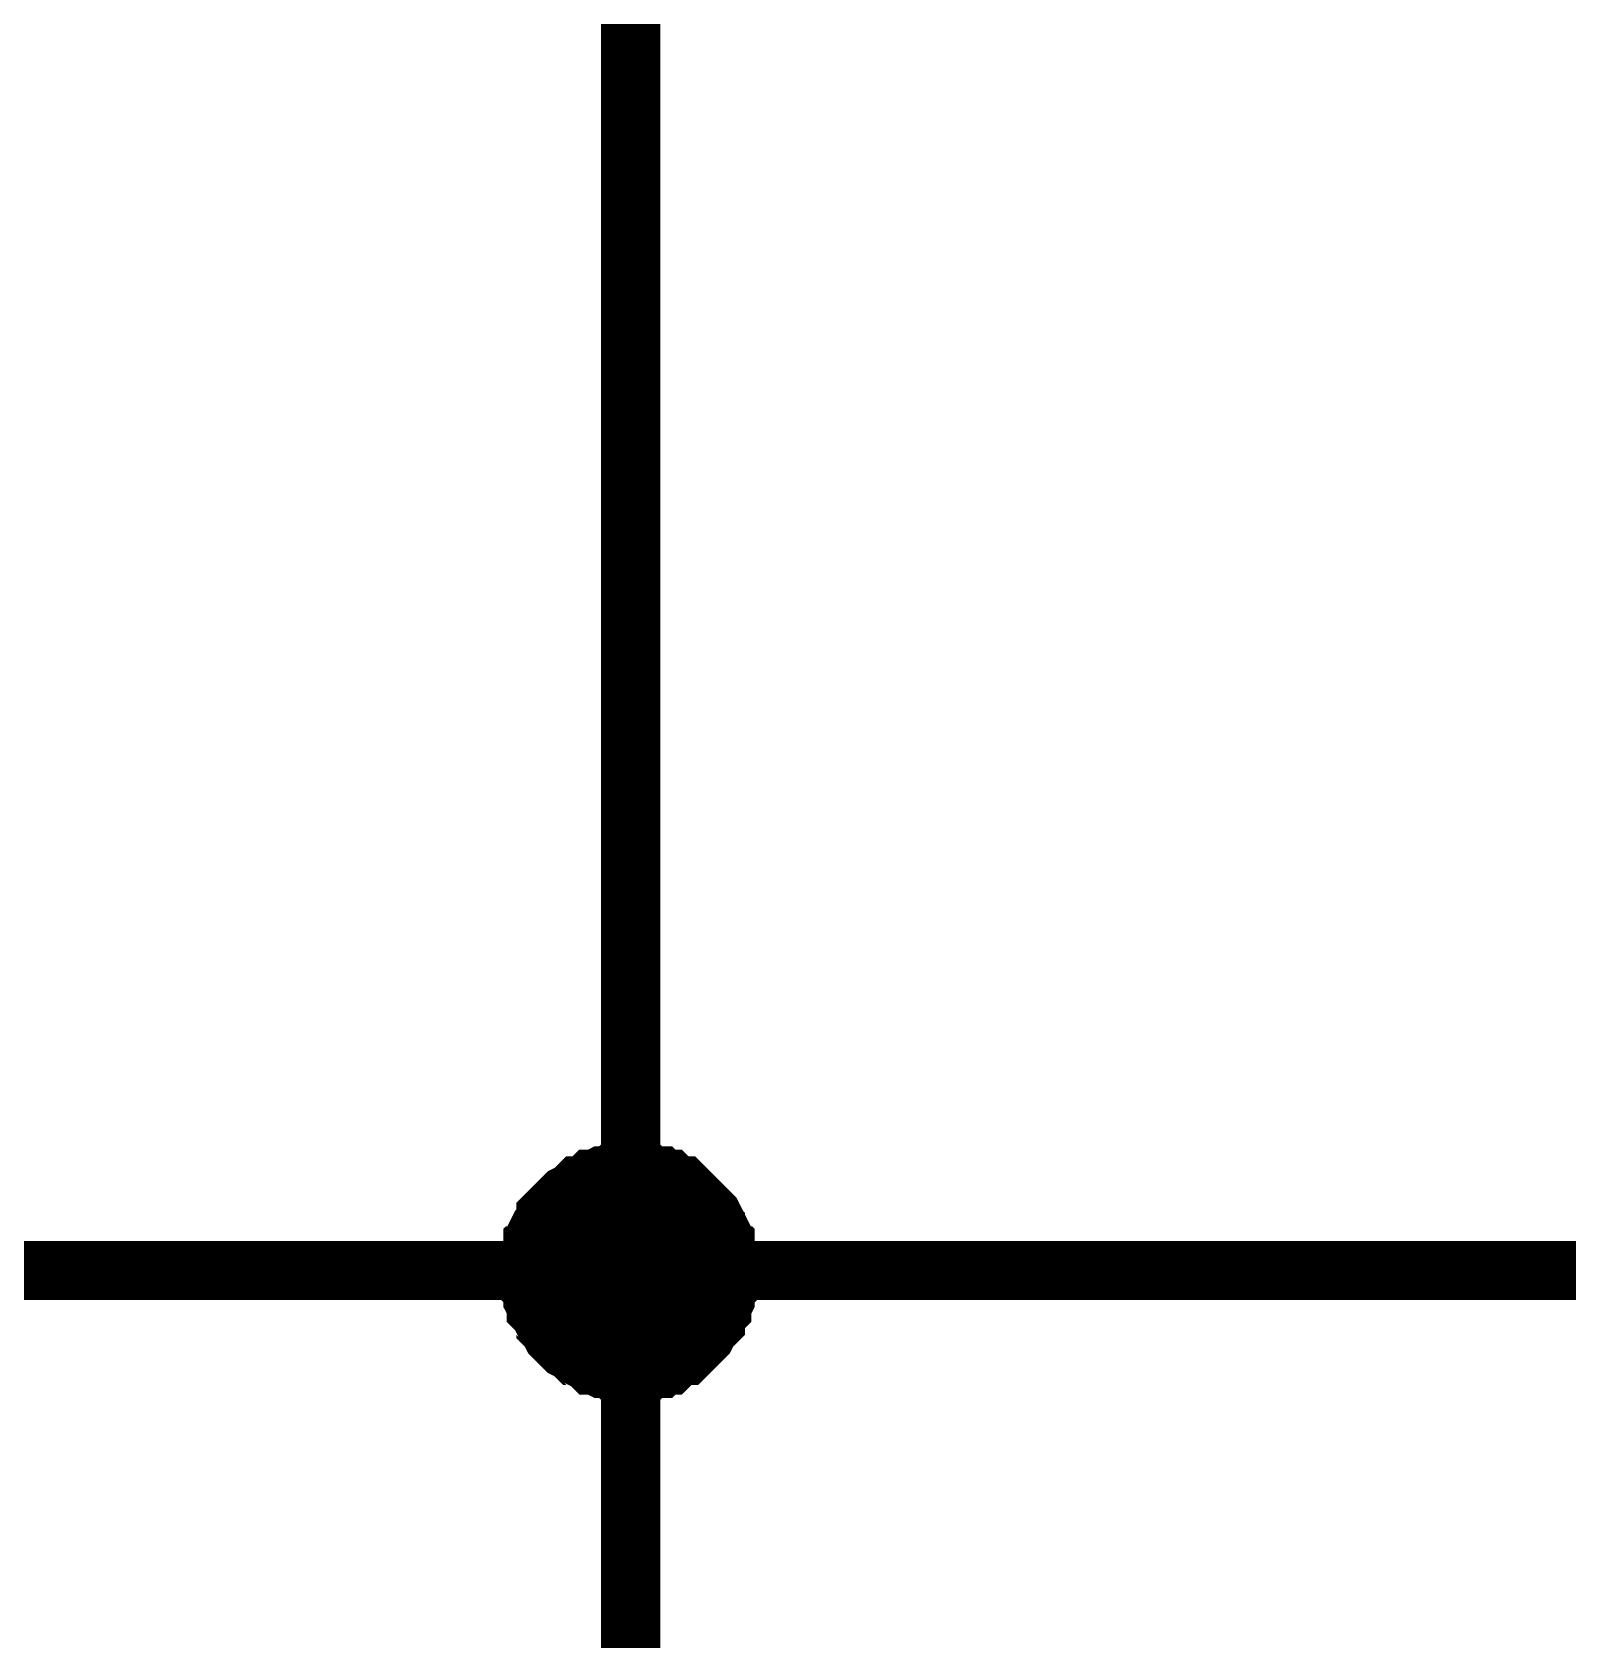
# Model space of a CAD drawing. Header units: millimetres. Extents: x -2024 to 917, y -725 to 13.
# Drawn here: x 506.53 to 514.32, y -158.16 to -149.99 of the extents above; entities that cross this region are included whole.
import ezdxf

# ---------------------------------------------------------------- set-up
doc = ezdxf.new("R2010")
doc.units = ezdxf.units.MM
doc.layers.add('Sheet', color=255, linetype='Continuous')

msp = doc.modelspace()

# ---------------------------------------------------------------- linework, layer by layer
at = {"layer": 'Sheet'}
for points, const_width in [([(512.0643, -138.795), (509.5651, -138.795), (509.5651, -156.2811)], 0.2997), ([(509.052, -156.2811), (509.052, -156.2646), (509.052, -156.2314), (509.052, -156.2149), (509.0685, -156.1818), (509.0685, -156.1652), (509.0685, -156.1321), (509.0851, -156.1155), (509.0851, -156.099), (509.1016, -156.0659), (509.1182, -156.0493), (509.1347, -156.0327), (509.1347, -155.9996), (509.1513, -155.9831), (509.1678, -155.9665), (509.1844, -155.9499), (509.2009, -155.9334), (509.2175, -155.9168), (509.234, -155.9003), (509.2671, -155.8837), (509.2837, -155.8672), (509.3002, -155.8506), (509.3168, -155.8506), (509.3499, -155.834), (509.3664, -155.8175), (509.383, -155.8175), (509.4161, -155.8009), (509.4326, -155.8009), (509.4657, -155.8009), (509.4823, -155.7844), (509.5154, -155.7844), (509.532, -155.7844), (509.5651, -155.7844)], 0.2997), ([(509.052, -156.2811), (509.052, -156.2646), (509.052, -156.2314), (509.052, -156.2149), (509.0685, -156.1818), (509.0685, -156.1652), (509.0685, -156.1321), (509.0851, -156.1155), (509.0851, -156.099), (509.1016, -156.0659), (509.1182, -156.0493), (509.1347, -156.0327), (509.1347, -155.9996), (509.1513, -155.9831), (509.1678, -155.9665), (509.1844, -155.9499), (509.2009, -155.9334), (509.2175, -155.9168), (509.234, -155.9003), (509.2671, -155.8837), (509.2837, -155.8672), (509.3002, -155.8506), (509.3168, -155.8506), (509.3499, -155.834), (509.3664, -155.8175), (509.383, -155.8175), (509.4161, -155.8009), (509.4326, -155.8009), (509.4657, -155.8009), (509.4823, -155.7844), (509.5154, -155.7844), (509.532, -155.7844), (509.5651, -155.7844)], 0.2997), ([(509.052, -156.2811), (509.052, -156.2646), (509.052, -156.2314), (509.052, -156.2149), (509.0685, -156.1818), (509.0685, -156.1652), (509.0685, -156.1321), (509.0851, -156.1155), (509.0851, -156.099), (509.1016, -156.0659), (509.1182, -156.0493), (509.1347, -156.0327), (509.1347, -155.9996), (509.1513, -155.9831), (509.1678, -155.9665), (509.1844, -155.9499), (509.2009, -155.9334), (509.2175, -155.9168), (509.234, -155.9003), (509.2671, -155.8837), (509.2837, -155.8672), (509.3002, -155.8506), (509.3168, -155.8506), (509.3499, -155.834), (509.3664, -155.8175), (509.383, -155.8175), (509.4161, -155.8009), (509.4326, -155.8009), (509.4657, -155.8009), (509.4823, -155.7844), (509.5154, -155.7844), (509.532, -155.7844), (509.5651, -155.7844)], 0.2997), ([(509.052, -156.2811), (509.052, -156.2646), (509.052, -156.2314), (509.052, -156.2149), (509.0685, -156.1818), (509.0685, -156.1652), (509.0685, -156.1321), (509.0851, -156.1155), (509.0851, -156.099), (509.1016, -156.0659), (509.1182, -156.0493), (509.1347, -156.0327), (509.1347, -155.9996), (509.1513, -155.9831), (509.1678, -155.9665), (509.1844, -155.9499), (509.2009, -155.9334), (509.2175, -155.9168), (509.234, -155.9003), (509.2671, -155.8837), (509.2837, -155.8672), (509.3002, -155.8506), (509.3168, -155.8506), (509.3499, -155.834), (509.3664, -155.8175), (509.383, -155.8175), (509.4161, -155.8009), (509.4326, -155.8009), (509.4657, -155.8009), (509.4823, -155.7844), (509.5154, -155.7844), (509.532, -155.7844), (509.5651, -155.7844)], 0.2997), ([(509.052, -156.2811), (509.052, -156.2646), (509.052, -156.2314), (509.052, -156.2149), (509.0685, -156.1818), (509.0685, -156.1652), (509.0685, -156.1321), (509.0851, -156.1155), (509.0851, -156.099), (509.1016, -156.0659), (509.1182, -156.0493), (509.1347, -156.0327), (509.1347, -155.9996), (509.1513, -155.9831), (509.1678, -155.9665), (509.1844, -155.9499), (509.2009, -155.9334), (509.2175, -155.9168), (509.234, -155.9003), (509.2671, -155.8837), (509.2837, -155.8672), (509.3002, -155.8506), (509.3168, -155.8506), (509.3499, -155.834), (509.3664, -155.8175), (509.383, -155.8175), (509.4161, -155.8009), (509.4326, -155.8009), (509.4657, -155.8009), (509.4823, -155.7844), (509.5154, -155.7844), (509.532, -155.7844), (509.5651, -155.7844)], 0.2997), ([(509.052, -156.2811), (509.052, -156.2646), (509.052, -156.2314), (509.052, -156.2149), (509.0685, -156.1818), (509.0685, -156.1652), (509.0685, -156.1321), (509.0851, -156.1155), (509.0851, -156.099), (509.1016, -156.0659), (509.1182, -156.0493), (509.1347, -156.0327), (509.1347, -155.9996), (509.1513, -155.9831), (509.1678, -155.9665), (509.1844, -155.9499), (509.2009, -155.9334), (509.2175, -155.9168), (509.234, -155.9003), (509.2671, -155.8837), (509.2837, -155.8672), (509.3002, -155.8506), (509.3168, -155.8506), (509.3499, -155.834), (509.3664, -155.8175), (509.383, -155.8175), (509.4161, -155.8009), (509.4326, -155.8009), (509.4657, -155.8009), (509.4823, -155.7844), (509.5154, -155.7844), (509.532, -155.7844), (509.5651, -155.7844)], 0.2997), ([(509.5651, -155.7844), (509.5651, -155.7844)], 0.2997), ([(509.5651, -155.7844), (509.5982, -155.7844), (509.6147, -155.7844), (509.6478, -155.7844), (509.6644, -155.8009), (509.6975, -155.8009), (509.714, -155.8009), (509.7306, -155.8175), (509.7637, -155.8175), (509.7802, -155.834), (509.7968, -155.8506), (509.8299, -155.8506), (509.8464, -155.8672), (509.863, -155.8837), (509.8795, -155.9003), (509.8961, -155.9168), (509.9126, -155.9334), (509.9292, -155.9499), (509.9457, -155.9665), (509.9623, -155.9831), (509.9788, -155.9996), (509.9954, -156.0327), (509.9954, -156.0493), (510.0119, -156.0659), (510.0285, -156.099), (510.0285, -156.1155), (510.045, -156.1321), (510.045, -156.1652), (510.045, -156.1818), (510.0616, -156.2149), (510.0616, -156.2314), (510.0616, -156.2646), (510.0616, -156.2811)], 0.2997), ([(509.5651, -155.7844), (509.5651, -155.7844)], 0.2997), ([(509.5651, -155.7844), (509.5982, -155.7844), (509.6147, -155.7844), (509.6478, -155.7844), (509.6644, -155.8009), (509.6975, -155.8009), (509.714, -155.8009), (509.7306, -155.8175), (509.7637, -155.8175), (509.7802, -155.834), (509.7968, -155.8506), (509.8299, -155.8506), (509.8464, -155.8672), (509.863, -155.8837), (509.8795, -155.9003), (509.8961, -155.9168), (509.9126, -155.9334), (509.9292, -155.9499), (509.9457, -155.9665), (509.9623, -155.9831), (509.9788, -155.9996), (509.9954, -156.0327), (509.9954, -156.0493), (510.0119, -156.0659), (510.0285, -156.099), (510.0285, -156.1155), (510.045, -156.1321), (510.045, -156.1652), (510.045, -156.1818), (510.0616, -156.2149), (510.0616, -156.2314), (510.0616, -156.2646), (510.0616, -156.2811)], 0.2997), ([(509.5651, -155.7844), (509.5651, -155.7844)], 0.2997), ([(509.5651, -155.7844), (509.5982, -155.7844), (509.6147, -155.7844), (509.6478, -155.7844), (509.6644, -155.8009), (509.6975, -155.8009), (509.714, -155.8009), (509.7306, -155.8175), (509.7637, -155.8175), (509.7802, -155.834), (509.7968, -155.8506), (509.8299, -155.8506), (509.8464, -155.8672), (509.863, -155.8837), (509.8795, -155.9003), (509.8961, -155.9168), (509.9126, -155.9334), (509.9292, -155.9499), (509.9457, -155.9665), (509.9623, -155.9831), (509.9788, -155.9996), (509.9954, -156.0327), (509.9954, -156.0493), (510.0119, -156.0659), (510.0285, -156.099), (510.0285, -156.1155), (510.045, -156.1321), (510.045, -156.1652), (510.045, -156.1818), (510.0616, -156.2149), (510.0616, -156.2314), (510.0616, -156.2646), (510.0616, -156.2811)], 0.2997), ([(509.5651, -155.7844), (509.5651, -155.7844)], 0.2997), ([(509.5651, -155.7844), (509.5982, -155.7844), (509.6147, -155.7844), (509.6478, -155.7844), (509.6644, -155.8009), (509.6975, -155.8009), (509.714, -155.8009), (509.7306, -155.8175), (509.7637, -155.8175), (509.7802, -155.834), (509.7968, -155.8506), (509.8299, -155.8506), (509.8464, -155.8672), (509.863, -155.8837), (509.8795, -155.9003), (509.8961, -155.9168), (509.9126, -155.9334), (509.9292, -155.9499), (509.9457, -155.9665), (509.9623, -155.9831), (509.9788, -155.9996), (509.9954, -156.0327), (509.9954, -156.0493), (510.0119, -156.0659), (510.0285, -156.099), (510.0285, -156.1155), (510.045, -156.1321), (510.045, -156.1652), (510.045, -156.1818), (510.0616, -156.2149), (510.0616, -156.2314), (510.0616, -156.2646), (510.0616, -156.2811)], 0.2997), ([(509.5651, -155.7844), (509.5651, -155.7844)], 0.2997), ([(509.5651, -155.7844), (509.5982, -155.7844), (509.6147, -155.7844), (509.6478, -155.7844), (509.6644, -155.8009), (509.6975, -155.8009), (509.714, -155.8009), (509.7306, -155.8175), (509.7637, -155.8175), (509.7802, -155.834), (509.7968, -155.8506), (509.8299, -155.8506), (509.8464, -155.8672), (509.863, -155.8837), (509.8795, -155.9003), (509.8961, -155.9168), (509.9126, -155.9334), (509.9292, -155.9499), (509.9457, -155.9665), (509.9623, -155.9831), (509.9788, -155.9996), (509.9954, -156.0327), (509.9954, -156.0493), (510.0119, -156.0659), (510.0285, -156.099), (510.0285, -156.1155), (510.045, -156.1321), (510.045, -156.1652), (510.045, -156.1818), (510.0616, -156.2149), (510.0616, -156.2314), (510.0616, -156.2646), (510.0616, -156.2811)], 0.2997), ([(509.5651, -155.7844), (509.5651, -155.7844)], 0.2997), ([(509.5651, -155.7844), (509.5982, -155.7844), (509.6147, -155.7844), (509.6478, -155.7844), (509.6644, -155.8009), (509.6975, -155.8009), (509.714, -155.8009), (509.7306, -155.8175), (509.7637, -155.8175), (509.7802, -155.834), (509.7968, -155.8506), (509.8299, -155.8506), (509.8464, -155.8672), (509.863, -155.8837), (509.8795, -155.9003), (509.8961, -155.9168), (509.9126, -155.9334), (509.9292, -155.9499), (509.9457, -155.9665), (509.9623, -155.9831), (509.9788, -155.9996), (509.9954, -156.0327), (509.9954, -156.0493), (510.0119, -156.0659), (510.0285, -156.099), (510.0285, -156.1155), (510.045, -156.1321), (510.045, -156.1652), (510.045, -156.1818), (510.0616, -156.2149), (510.0616, -156.2314), (510.0616, -156.2646), (510.0616, -156.2811)], 0.2997), ([(509.052, -156.2811), (509.052, -156.2646), (509.052, -156.2314), (509.052, -156.2149), (509.0685, -156.1818), (509.0685, -156.1652), (509.0685, -156.1321), (509.0851, -156.1155), (509.0851, -156.099), (509.1016, -156.0659), (509.1182, -156.0493), (509.1347, -156.0327), (509.1347, -155.9996), (509.1513, -155.9831), (509.1678, -155.9665), (509.1844, -155.9499), (509.2009, -155.9334), (509.2175, -155.9168), (509.234, -155.9003), (509.2671, -155.8837), (509.2837, -155.8672), (509.3002, -155.8506), (509.3168, -155.8506), (509.3499, -155.834), (509.3664, -155.8175), (509.383, -155.8175), (509.4161, -155.8009), (509.4326, -155.8009), (509.4657, -155.8009), (509.4823, -155.7844), (509.5154, -155.7844), (509.532, -155.7844), (509.5651, -155.7844)], 0.0991), ([(509.052, -156.2811), (509.052, -156.2646), (509.052, -156.2314), (509.052, -156.2149), (509.0685, -156.1818), (509.0685, -156.1652), (509.0685, -156.1321), (509.0851, -156.1155), (509.0851, -156.099), (509.1016, -156.0659), (509.1182, -156.0493), (509.1347, -156.0327), (509.1347, -155.9996), (509.1513, -155.9831), (509.1678, -155.9665), (509.1844, -155.9499), (509.2009, -155.9334), (509.2175, -155.9168), (509.234, -155.9003), (509.2671, -155.8837), (509.2837, -155.8672), (509.3002, -155.8506), (509.3168, -155.8506), (509.3499, -155.834), (509.3664, -155.8175), (509.383, -155.8175), (509.4161, -155.8009), (509.4326, -155.8009), (509.4657, -155.8009), (509.4823, -155.7844), (509.5154, -155.7844), (509.532, -155.7844), (509.5651, -155.7844)], 0.0991), ([(509.052, -156.2811), (509.052, -156.2646), (509.052, -156.2314), (509.052, -156.2149), (509.0685, -156.1818), (509.0685, -156.1652), (509.0685, -156.1321), (509.0851, -156.1155), (509.0851, -156.099), (509.1016, -156.0659), (509.1182, -156.0493), (509.1347, -156.0327), (509.1347, -155.9996), (509.1513, -155.9831), (509.1678, -155.9665), (509.1844, -155.9499), (509.2009, -155.9334), (509.2175, -155.9168), (509.234, -155.9003), (509.2671, -155.8837), (509.2837, -155.8672), (509.3002, -155.8506), (509.3168, -155.8506), (509.3499, -155.834), (509.3664, -155.8175), (509.383, -155.8175), (509.4161, -155.8009), (509.4326, -155.8009), (509.4657, -155.8009), (509.4823, -155.7844), (509.5154, -155.7844), (509.532, -155.7844), (509.5651, -155.7844)], 0.0991), ([(509.052, -156.2811), (509.052, -156.2646), (509.052, -156.2314), (509.052, -156.2149), (509.0685, -156.1818), (509.0685, -156.1652), (509.0685, -156.1321), (509.0851, -156.1155), (509.0851, -156.099), (509.1016, -156.0659), (509.1182, -156.0493), (509.1347, -156.0327), (509.1347, -155.9996), (509.1513, -155.9831), (509.1678, -155.9665), (509.1844, -155.9499), (509.2009, -155.9334), (509.2175, -155.9168), (509.234, -155.9003), (509.2671, -155.8837), (509.2837, -155.8672), (509.3002, -155.8506), (509.3168, -155.8506), (509.3499, -155.834), (509.3664, -155.8175), (509.383, -155.8175), (509.4161, -155.8009), (509.4326, -155.8009), (509.4657, -155.8009), (509.4823, -155.7844), (509.5154, -155.7844), (509.532, -155.7844), (509.5651, -155.7844)], 0.0991), ([(509.052, -156.2811), (509.052, -156.2646), (509.052, -156.2314), (509.052, -156.2149), (509.0685, -156.1818), (509.0685, -156.1652), (509.0685, -156.1321), (509.0851, -156.1155), (509.0851, -156.099), (509.1016, -156.0659), (509.1182, -156.0493), (509.1347, -156.0327), (509.1347, -155.9996), (509.1513, -155.9831), (509.1678, -155.9665), (509.1844, -155.9499), (509.2009, -155.9334), (509.2175, -155.9168), (509.234, -155.9003), (509.2671, -155.8837), (509.2837, -155.8672), (509.3002, -155.8506), (509.3168, -155.8506), (509.3499, -155.834), (509.3664, -155.8175), (509.383, -155.8175), (509.4161, -155.8009), (509.4326, -155.8009), (509.4657, -155.8009), (509.4823, -155.7844), (509.5154, -155.7844), (509.532, -155.7844), (509.5651, -155.7844)], 0.0991), ([(509.052, -156.2811), (509.052, -156.2646), (509.052, -156.2314), (509.052, -156.2149), (509.0685, -156.1818), (509.0685, -156.1652), (509.0685, -156.1321), (509.0851, -156.1155), (509.0851, -156.099), (509.1016, -156.0659), (509.1182, -156.0493), (509.1347, -156.0327), (509.1347, -155.9996), (509.1513, -155.9831), (509.1678, -155.9665), (509.1844, -155.9499), (509.2009, -155.9334), (509.2175, -155.9168), (509.234, -155.9003), (509.2671, -155.8837), (509.2837, -155.8672), (509.3002, -155.8506), (509.3168, -155.8506), (509.3499, -155.834), (509.3664, -155.8175), (509.383, -155.8175), (509.4161, -155.8009), (509.4326, -155.8009), (509.4657, -155.8009), (509.4823, -155.7844), (509.5154, -155.7844), (509.532, -155.7844), (509.5651, -155.7844)], 0.0991), ([(509.5651, -155.7844), (509.5651, -155.7844)], 0.0991), ([(509.5651, -155.7844), (509.5982, -155.7844), (509.6147, -155.7844), (509.6478, -155.7844), (509.6644, -155.8009), (509.6975, -155.8009), (509.714, -155.8009), (509.7306, -155.8175), (509.7637, -155.8175), (509.7802, -155.834), (509.7968, -155.8506), (509.8299, -155.8506), (509.8464, -155.8672), (509.863, -155.8837), (509.8795, -155.9003), (509.8961, -155.9168), (509.9126, -155.9334), (509.9292, -155.9499), (509.9457, -155.9665), (509.9623, -155.9831), (509.9788, -155.9996), (509.9954, -156.0327), (509.9954, -156.0493), (510.0119, -156.0659), (510.0285, -156.099), (510.0285, -156.1155), (510.045, -156.1321), (510.045, -156.1652), (510.045, -156.1818), (510.0616, -156.2149), (510.0616, -156.2314), (510.0616, -156.2646), (510.0616, -156.2811)], 0.0991), ([(509.5651, -155.7844), (509.5651, -155.7844)], 0.0991), ([(509.5651, -155.7844), (509.5982, -155.7844), (509.6147, -155.7844), (509.6478, -155.7844), (509.6644, -155.8009), (509.6975, -155.8009), (509.714, -155.8009), (509.7306, -155.8175), (509.7637, -155.8175), (509.7802, -155.834), (509.7968, -155.8506), (509.8299, -155.8506), (509.8464, -155.8672), (509.863, -155.8837), (509.8795, -155.9003), (509.8961, -155.9168), (509.9126, -155.9334), (509.9292, -155.9499), (509.9457, -155.9665), (509.9623, -155.9831), (509.9788, -155.9996), (509.9954, -156.0327), (509.9954, -156.0493), (510.0119, -156.0659), (510.0285, -156.099), (510.0285, -156.1155), (510.045, -156.1321), (510.045, -156.1652), (510.045, -156.1818), (510.0616, -156.2149), (510.0616, -156.2314), (510.0616, -156.2646), (510.0616, -156.2811)], 0.0991), ([(509.5651, -155.7844), (509.5651, -155.7844)], 0.0991), ([(509.5651, -155.7844), (509.5982, -155.7844), (509.6147, -155.7844), (509.6478, -155.7844), (509.6644, -155.8009), (509.6975, -155.8009), (509.714, -155.8009), (509.7306, -155.8175), (509.7637, -155.8175), (509.7802, -155.834), (509.7968, -155.8506), (509.8299, -155.8506), (509.8464, -155.8672), (509.863, -155.8837), (509.8795, -155.9003), (509.8961, -155.9168), (509.9126, -155.9334), (509.9292, -155.9499), (509.9457, -155.9665), (509.9623, -155.9831), (509.9788, -155.9996), (509.9954, -156.0327), (509.9954, -156.0493), (510.0119, -156.0659), (510.0285, -156.099), (510.0285, -156.1155), (510.045, -156.1321), (510.045, -156.1652), (510.045, -156.1818), (510.0616, -156.2149), (510.0616, -156.2314), (510.0616, -156.2646), (510.0616, -156.2811)], 0.0991), ([(509.5651, -155.7844), (509.5651, -155.7844)], 0.0991), ([(509.5651, -155.7844), (509.5982, -155.7844), (509.6147, -155.7844), (509.6478, -155.7844), (509.6644, -155.8009), (509.6975, -155.8009), (509.714, -155.8009), (509.7306, -155.8175), (509.7637, -155.8175), (509.7802, -155.834), (509.7968, -155.8506), (509.8299, -155.8506), (509.8464, -155.8672), (509.863, -155.8837), (509.8795, -155.9003), (509.8961, -155.9168), (509.9126, -155.9334), (509.9292, -155.9499), (509.9457, -155.9665), (509.9623, -155.9831), (509.9788, -155.9996), (509.9954, -156.0327), (509.9954, -156.0493), (510.0119, -156.0659), (510.0285, -156.099), (510.0285, -156.1155), (510.045, -156.1321), (510.045, -156.1652), (510.045, -156.1818), (510.0616, -156.2149), (510.0616, -156.2314), (510.0616, -156.2646), (510.0616, -156.2811)], 0.0991), ([(509.5651, -155.7844), (509.5651, -155.7844)], 0.0991), ([(509.5651, -155.7844), (509.5982, -155.7844), (509.6147, -155.7844), (509.6478, -155.7844), (509.6644, -155.8009), (509.6975, -155.8009), (509.714, -155.8009), (509.7306, -155.8175), (509.7637, -155.8175), (509.7802, -155.834), (509.7968, -155.8506), (509.8299, -155.8506), (509.8464, -155.8672), (509.863, -155.8837), (509.8795, -155.9003), (509.8961, -155.9168), (509.9126, -155.9334), (509.9292, -155.9499), (509.9457, -155.9665), (509.9623, -155.9831), (509.9788, -155.9996), (509.9954, -156.0327), (509.9954, -156.0493), (510.0119, -156.0659), (510.0285, -156.099), (510.0285, -156.1155), (510.045, -156.1321), (510.045, -156.1652), (510.045, -156.1818), (510.0616, -156.2149), (510.0616, -156.2314), (510.0616, -156.2646), (510.0616, -156.2811)], 0.0991), ([(509.5651, -155.7844), (509.5651, -155.7844)], 0.0991), ([(509.5651, -155.7844), (509.5982, -155.7844), (509.6147, -155.7844), (509.6478, -155.7844), (509.6644, -155.8009), (509.6975, -155.8009), (509.714, -155.8009), (509.7306, -155.8175), (509.7637, -155.8175), (509.7802, -155.834), (509.7968, -155.8506), (509.8299, -155.8506), (509.8464, -155.8672), (509.863, -155.8837), (509.8795, -155.9003), (509.8961, -155.9168), (509.9126, -155.9334), (509.9292, -155.9499), (509.9457, -155.9665), (509.9623, -155.9831), (509.9788, -155.9996), (509.9954, -156.0327), (509.9954, -156.0493), (510.0119, -156.0659), (510.0285, -156.099), (510.0285, -156.1155), (510.045, -156.1321), (510.045, -156.1652), (510.045, -156.1818), (510.0616, -156.2149), (510.0616, -156.2314), (510.0616, -156.2646), (510.0616, -156.2811)], 0.0991), ([(402.1155, -156.2811), (424.6084, -156.2811), (499.5682, -156.2811), (509.5651, -156.2811), (557.0335, -156.2811)], 0.2997), ([(509.5651, -156.7944), (509.532, -156.7944), (509.5154, -156.7944), (509.4823, -156.7944), (509.4657, -156.7779), (509.4326, -156.7779), (509.4161, -156.7779), (509.383, -156.7613), (509.3664, -156.7613), (509.3499, -156.7448), (509.3168, -156.7282), (509.3002, -156.7117), (509.2837, -156.7117), (509.2671, -156.6951), (509.234, -156.6785), (509.2175, -156.662), (509.2009, -156.6454), (509.1844, -156.6289), (509.1678, -156.6123), (509.1513, -156.5792), (509.1347, -156.5626), (509.1347, -156.5461), (509.1182, -156.5295), (509.1016, -156.4964), (509.0851, -156.4798), (509.0851, -156.4633), (509.0685, -156.4302), (509.0685, -156.4136), (509.0685, -156.3805), (509.052, -156.3639), (509.052, -156.3308), (509.052, -156.3142), (509.052, -156.2811)], 0.2997), ([(509.052, -156.2811), (509.052, -156.2811)], 0.2997), ([(509.5651, -156.7944), (509.532, -156.7944), (509.5154, -156.7944), (509.4823, -156.7944), (509.4657, -156.7779), (509.4326, -156.7779), (509.4161, -156.7779), (509.383, -156.7613), (509.3664, -156.7613), (509.3499, -156.7448), (509.3168, -156.7282), (509.3002, -156.7117), (509.2837, -156.7117), (509.2671, -156.6951), (509.234, -156.6785), (509.2175, -156.662), (509.2009, -156.6454), (509.1844, -156.6289), (509.1678, -156.6123), (509.1513, -156.5792), (509.1347, -156.5626), (509.1347, -156.5461), (509.1182, -156.5295), (509.1016, -156.4964), (509.0851, -156.4798), (509.0851, -156.4633), (509.0685, -156.4302), (509.0685, -156.4136), (509.0685, -156.3805), (509.052, -156.3639), (509.052, -156.3308), (509.052, -156.3142), (509.052, -156.2811)], 0.2997), ([(509.052, -156.2811), (509.052, -156.2811)], 0.2997), ([(509.5651, -156.7944), (509.532, -156.7944), (509.5154, -156.7944), (509.4823, -156.7944), (509.4657, -156.7779), (509.4326, -156.7779), (509.4161, -156.7779), (509.383, -156.7613), (509.3664, -156.7613), (509.3499, -156.7448), (509.3168, -156.7282), (509.3002, -156.7117), (509.2837, -156.7117), (509.2671, -156.6951), (509.234, -156.6785), (509.2175, -156.662), (509.2009, -156.6454), (509.1844, -156.6289), (509.1678, -156.6123), (509.1513, -156.5792), (509.1347, -156.5626), (509.1347, -156.5461), (509.1182, -156.5295), (509.1016, -156.4964), (509.0851, -156.4798), (509.0851, -156.4633), (509.0685, -156.4302), (509.0685, -156.4136), (509.0685, -156.3805), (509.052, -156.3639), (509.052, -156.3308), (509.052, -156.3142), (509.052, -156.2811)], 0.2997), ([(509.052, -156.2811), (509.052, -156.2811)], 0.2997), ([(509.5651, -156.7944), (509.532, -156.7944), (509.5154, -156.7944), (509.4823, -156.7944), (509.4657, -156.7779), (509.4326, -156.7779), (509.4161, -156.7779), (509.383, -156.7613), (509.3664, -156.7613), (509.3499, -156.7448), (509.3168, -156.7282), (509.3002, -156.7117), (509.2837, -156.7117), (509.2671, -156.6951), (509.234, -156.6785), (509.2175, -156.662), (509.2009, -156.6454), (509.1844, -156.6289), (509.1678, -156.6123), (509.1513, -156.5792), (509.1347, -156.5626), (509.1347, -156.5461), (509.1182, -156.5295), (509.1016, -156.4964), (509.0851, -156.4798), (509.0851, -156.4633), (509.0685, -156.4302), (509.0685, -156.4136), (509.0685, -156.3805), (509.052, -156.3639), (509.052, -156.3308), (509.052, -156.3142), (509.052, -156.2811)], 0.2997), ([(509.052, -156.2811), (509.052, -156.2811)], 0.2997), ([(509.5651, -156.7944), (509.532, -156.7944), (509.5154, -156.7944), (509.4823, -156.7944), (509.4657, -156.7779), (509.4326, -156.7779), (509.4161, -156.7779), (509.383, -156.7613), (509.3664, -156.7613), (509.3499, -156.7448), (509.3168, -156.7282), (509.3002, -156.7117), (509.2837, -156.7117), (509.2671, -156.6951), (509.234, -156.6785), (509.2175, -156.662), (509.2009, -156.6454), (509.1844, -156.6289), (509.1678, -156.6123), (509.1513, -156.5792), (509.1347, -156.5626), (509.1347, -156.5461), (509.1182, -156.5295), (509.1016, -156.4964), (509.0851, -156.4798), (509.0851, -156.4633), (509.0685, -156.4302), (509.0685, -156.4136), (509.0685, -156.3805), (509.052, -156.3639), (509.052, -156.3308), (509.052, -156.3142), (509.052, -156.2811)], 0.2997), ([(509.052, -156.2811), (509.052, -156.2811)], 0.2997), ([(509.5651, -156.7944), (509.532, -156.7944), (509.5154, -156.7944), (509.4823, -156.7944), (509.4657, -156.7779), (509.4326, -156.7779), (509.4161, -156.7779), (509.383, -156.7613), (509.3664, -156.7613), (509.3499, -156.7448), (509.3168, -156.7282), (509.3002, -156.7117), (509.2837, -156.7117), (509.2671, -156.6951), (509.234, -156.6785), (509.2175, -156.662), (509.2009, -156.6454), (509.1844, -156.6289), (509.1678, -156.6123), (509.1513, -156.5792), (509.1347, -156.5626), (509.1347, -156.5461), (509.1182, -156.5295), (509.1016, -156.4964), (509.0851, -156.4798), (509.0851, -156.4633), (509.0685, -156.4302), (509.0685, -156.4136), (509.0685, -156.3805), (509.052, -156.3639), (509.052, -156.3308), (509.052, -156.3142), (509.052, -156.2811)], 0.2997), ([(509.052, -156.2811), (509.052, -156.2811)], 0.2997), ([(510.0616, -156.2811), (510.0616, -156.3142), (510.0616, -156.3308), (510.0616, -156.3639), (510.045, -156.3805), (510.045, -156.4136), (510.045, -156.4302), (510.0285, -156.4633), (510.0285, -156.4798), (510.0119, -156.4964), (509.9954, -156.5295), (509.9954, -156.5461), (509.9788, -156.5626), (509.9623, -156.5792), (509.9457, -156.6123), (509.9292, -156.6289), (509.9126, -156.6454), (509.8961, -156.662), (509.8795, -156.6785), (509.863, -156.6951), (509.8464, -156.7117), (509.8299, -156.7117), (509.7968, -156.7282), (509.7802, -156.7448), (509.7637, -156.7613), (509.7306, -156.7613), (509.714, -156.7779), (509.6975, -156.7779), (509.6644, -156.7779), (509.6478, -156.7944), (509.6147, -156.7944), (509.5982, -156.7944), (509.5651, -156.7944)], 0.2997), ([(510.0616, -156.2811), (510.0616, -156.3142), (510.0616, -156.3308), (510.0616, -156.3639), (510.045, -156.3805), (510.045, -156.4136), (510.045, -156.4302), (510.0285, -156.4633), (510.0285, -156.4798), (510.0119, -156.4964), (509.9954, -156.5295), (509.9954, -156.5461), (509.9788, -156.5626), (509.9623, -156.5792), (509.9457, -156.6123), (509.9292, -156.6289), (509.9126, -156.6454), (509.8961, -156.662), (509.8795, -156.6785), (509.863, -156.6951), (509.8464, -156.7117), (509.8299, -156.7117), (509.7968, -156.7282), (509.7802, -156.7448), (509.7637, -156.7613), (509.7306, -156.7613), (509.714, -156.7779), (509.6975, -156.7779), (509.6644, -156.7779), (509.6478, -156.7944), (509.6147, -156.7944), (509.5982, -156.7944), (509.5651, -156.7944)], 0.2997), ([(509.5651, -156.2811), (509.5651, -171.2835)], 0.2997), ([(510.0616, -156.2811), (510.0616, -156.3142), (510.0616, -156.3308), (510.0616, -156.3639), (510.045, -156.3805), (510.045, -156.4136), (510.045, -156.4302), (510.0285, -156.4633), (510.0285, -156.4798), (510.0119, -156.4964), (509.9954, -156.5295), (509.9954, -156.5461), (509.9788, -156.5626), (509.9623, -156.5792), (509.9457, -156.6123), (509.9292, -156.6289), (509.9126, -156.6454), (509.8961, -156.662), (509.8795, -156.6785), (509.863, -156.6951), (509.8464, -156.7117), (509.8299, -156.7117), (509.7968, -156.7282), (509.7802, -156.7448), (509.7637, -156.7613), (509.7306, -156.7613), (509.714, -156.7779), (509.6975, -156.7779), (509.6644, -156.7779), (509.6478, -156.7944), (509.6147, -156.7944), (509.5982, -156.7944), (509.5651, -156.7944)], 0.2997), ([(510.0616, -156.2811), (510.0616, -156.3142), (510.0616, -156.3308), (510.0616, -156.3639), (510.045, -156.3805), (510.045, -156.4136), (510.045, -156.4302), (510.0285, -156.4633), (510.0285, -156.4798), (510.0119, -156.4964), (509.9954, -156.5295), (509.9954, -156.5461), (509.9788, -156.5626), (509.9623, -156.5792), (509.9457, -156.6123), (509.9292, -156.6289), (509.9126, -156.6454), (509.8961, -156.662), (509.8795, -156.6785), (509.863, -156.6951), (509.8464, -156.7117), (509.8299, -156.7117), (509.7968, -156.7282), (509.7802, -156.7448), (509.7637, -156.7613), (509.7306, -156.7613), (509.714, -156.7779), (509.6975, -156.7779), (509.6644, -156.7779), (509.6478, -156.7944), (509.6147, -156.7944), (509.5982, -156.7944), (509.5651, -156.7944)], 0.2997), ([(510.0616, -156.2811), (510.0616, -156.3142), (510.0616, -156.3308), (510.0616, -156.3639), (510.045, -156.3805), (510.045, -156.4136), (510.045, -156.4302), (510.0285, -156.4633), (510.0285, -156.4798), (510.0119, -156.4964), (509.9954, -156.5295), (509.9954, -156.5461), (509.9788, -156.5626), (509.9623, -156.5792), (509.9457, -156.6123), (509.9292, -156.6289), (509.9126, -156.6454), (509.8961, -156.662), (509.8795, -156.6785), (509.863, -156.6951), (509.8464, -156.7117), (509.8299, -156.7117), (509.7968, -156.7282), (509.7802, -156.7448), (509.7637, -156.7613), (509.7306, -156.7613), (509.714, -156.7779), (509.6975, -156.7779), (509.6644, -156.7779), (509.6478, -156.7944), (509.6147, -156.7944), (509.5982, -156.7944), (509.5651, -156.7944)], 0.2997), ([(510.0616, -156.2811), (510.0616, -156.3142), (510.0616, -156.3308), (510.0616, -156.3639), (510.045, -156.3805), (510.045, -156.4136), (510.045, -156.4302), (510.0285, -156.4633), (510.0285, -156.4798), (510.0119, -156.4964), (509.9954, -156.5295), (509.9954, -156.5461), (509.9788, -156.5626), (509.9623, -156.5792), (509.9457, -156.6123), (509.9292, -156.6289), (509.9126, -156.6454), (509.8961, -156.662), (509.8795, -156.6785), (509.863, -156.6951), (509.8464, -156.7117), (509.8299, -156.7117), (509.7968, -156.7282), (509.7802, -156.7448), (509.7637, -156.7613), (509.7306, -156.7613), (509.714, -156.7779), (509.6975, -156.7779), (509.6644, -156.7779), (509.6478, -156.7944), (509.6147, -156.7944), (509.5982, -156.7944), (509.5651, -156.7944)], 0.2997), ([(510.0616, -156.2811), (510.0616, -156.2811), (510.0616, -156.2811), (510.0616, -156.2811), (510.0616, -156.2811), (510.0616, -156.2811), (510.0616, -156.2811), (510.0616, -156.2811), (510.0616, -156.2811), (510.0616, -156.2811), (510.0616, -156.2811), (510.0616, -156.2811), (510.0616, -156.2811), (510.0616, -156.2811), (510.0616, -156.2811), (510.0616, -156.2811), (510.0616, -156.2811), (510.0616, -156.2811), (510.0616, -156.2811), (510.0616, -156.2811), (510.0616, -156.2811), (510.0616, -156.2811), (510.0616, -156.2811), (510.0616, -156.2811), (510.0616, -156.2811), (510.0616, -156.2811), (510.0616, -156.2811), (510.0616, -156.2811), (510.0616, -156.2811), (510.0616, -156.2811), (510.0616, -156.2811), (510.0616, -156.2811), (510.0616, -156.2811)], 0.2997), ([(510.0616, -156.2811), (510.0616, -156.2811)], 0.2997), ([(510.0616, -156.2811), (510.0616, -156.2811), (510.0616, -156.2811), (510.0616, -156.2811), (510.0616, -156.2811), (510.0616, -156.2811), (510.0616, -156.2811), (510.0616, -156.2811), (510.0616, -156.2811), (510.0616, -156.2811), (510.0616, -156.2811), (510.0616, -156.2811), (510.0616, -156.2811), (510.0616, -156.2811), (510.0616, -156.2811), (510.0616, -156.2811), (510.0616, -156.2811), (510.0616, -156.2811), (510.0616, -156.2811), (510.0616, -156.2811), (510.0616, -156.2811), (510.0616, -156.2811), (510.0616, -156.2811), (510.0616, -156.2811), (510.0616, -156.2811), (510.0616, -156.2811), (510.0616, -156.2811), (510.0616, -156.2811), (510.0616, -156.2811), (510.0616, -156.2811), (510.0616, -156.2811), (510.0616, -156.2811), (510.0616, -156.2811)], 0.2997), ([(510.0616, -156.2811), (510.0616, -156.2811)], 0.2997), ([(510.0616, -156.2811), (510.0616, -156.2811), (510.0616, -156.2811), (510.0616, -156.2811), (510.0616, -156.2811), (510.0616, -156.2811), (510.0616, -156.2811), (510.0616, -156.2811), (510.0616, -156.2811), (510.0616, -156.2811), (510.0616, -156.2811), (510.0616, -156.2811), (510.0616, -156.2811), (510.0616, -156.2811), (510.0616, -156.2811), (510.0616, -156.2811), (510.0616, -156.2811), (510.0616, -156.2811), (510.0616, -156.2811), (510.0616, -156.2811), (510.0616, -156.2811), (510.0616, -156.2811), (510.0616, -156.2811), (510.0616, -156.2811), (510.0616, -156.2811), (510.0616, -156.2811), (510.0616, -156.2811), (510.0616, -156.2811), (510.0616, -156.2811), (510.0616, -156.2811), (510.0616, -156.2811), (510.0616, -156.2811), (510.0616, -156.2811)], 0.2997), ([(510.0616, -156.2811), (510.0616, -156.2811)], 0.2997), ([(510.0616, -156.2811), (510.0616, -156.2811), (510.0616, -156.2811), (510.0616, -156.2811), (510.0616, -156.2811), (510.0616, -156.2811), (510.0616, -156.2811), (510.0616, -156.2811), (510.0616, -156.2811), (510.0616, -156.2811), (510.0616, -156.2811), (510.0616, -156.2811), (510.0616, -156.2811), (510.0616, -156.2811), (510.0616, -156.2811), (510.0616, -156.2811), (510.0616, -156.2811), (510.0616, -156.2811), (510.0616, -156.2811), (510.0616, -156.2811), (510.0616, -156.2811), (510.0616, -156.2811), (510.0616, -156.2811), (510.0616, -156.2811), (510.0616, -156.2811), (510.0616, -156.2811), (510.0616, -156.2811), (510.0616, -156.2811), (510.0616, -156.2811), (510.0616, -156.2811), (510.0616, -156.2811), (510.0616, -156.2811), (510.0616, -156.2811)], 0.2997), ([(510.0616, -156.2811), (510.0616, -156.2811)], 0.2997), ([(510.0616, -156.2811), (510.0616, -156.2811), (510.0616, -156.2811), (510.0616, -156.2811), (510.0616, -156.2811), (510.0616, -156.2811), (510.0616, -156.2811), (510.0616, -156.2811), (510.0616, -156.2811), (510.0616, -156.2811), (510.0616, -156.2811), (510.0616, -156.2811), (510.0616, -156.2811), (510.0616, -156.2811), (510.0616, -156.2811), (510.0616, -156.2811), (510.0616, -156.2811), (510.0616, -156.2811), (510.0616, -156.2811), (510.0616, -156.2811), (510.0616, -156.2811), (510.0616, -156.2811), (510.0616, -156.2811), (510.0616, -156.2811), (510.0616, -156.2811), (510.0616, -156.2811), (510.0616, -156.2811), (510.0616, -156.2811), (510.0616, -156.2811), (510.0616, -156.2811), (510.0616, -156.2811), (510.0616, -156.2811), (510.0616, -156.2811)], 0.2997), ([(510.0616, -156.2811), (510.0616, -156.2811)], 0.2997), ([(510.0616, -156.2811), (510.0616, -156.2811), (510.0616, -156.2811), (510.0616, -156.2811), (510.0616, -156.2811), (510.0616, -156.2811), (510.0616, -156.2811), (510.0616, -156.2811), (510.0616, -156.2811), (510.0616, -156.2811), (510.0616, -156.2811), (510.0616, -156.2811), (510.0616, -156.2811), (510.0616, -156.2811), (510.0616, -156.2811), (510.0616, -156.2811), (510.0616, -156.2811), (510.0616, -156.2811), (510.0616, -156.2811), (510.0616, -156.2811), (510.0616, -156.2811), (510.0616, -156.2811), (510.0616, -156.2811), (510.0616, -156.2811), (510.0616, -156.2811), (510.0616, -156.2811), (510.0616, -156.2811), (510.0616, -156.2811), (510.0616, -156.2811), (510.0616, -156.2811), (510.0616, -156.2811), (510.0616, -156.2811), (510.0616, -156.2811)], 0.2997), ([(510.0616, -156.2811), (510.0616, -156.2811)], 0.2997), ([(509.5651, -156.7944), (509.532, -156.7944), (509.5154, -156.7944), (509.4823, -156.7944), (509.4657, -156.7779), (509.4326, -156.7779), (509.4161, -156.7779), (509.383, -156.7613), (509.3664, -156.7613), (509.3499, -156.7448), (509.3168, -156.7282), (509.3002, -156.7117), (509.2837, -156.7117), (509.2671, -156.6951), (509.234, -156.6785), (509.2175, -156.662), (509.2009, -156.6454), (509.1844, -156.6289), (509.1678, -156.6123), (509.1513, -156.5792), (509.1347, -156.5626), (509.1347, -156.5461), (509.1182, -156.5295), (509.1016, -156.4964), (509.0851, -156.4798), (509.0851, -156.4633), (509.0685, -156.4302), (509.0685, -156.4136), (509.0685, -156.3805), (509.052, -156.3639), (509.052, -156.3308), (509.052, -156.3142), (509.052, -156.2811)], 0.0991), ([(509.052, -156.2811), (509.052, -156.2811)], 0.0991), ([(509.5651, -156.7944), (509.532, -156.7944), (509.5154, -156.7944), (509.4823, -156.7944), (509.4657, -156.7779), (509.4326, -156.7779), (509.4161, -156.7779), (509.383, -156.7613), (509.3664, -156.7613), (509.3499, -156.7448), (509.3168, -156.7282), (509.3002, -156.7117), (509.2837, -156.7117), (509.2671, -156.6951), (509.234, -156.6785), (509.2175, -156.662), (509.2009, -156.6454), (509.1844, -156.6289), (509.1678, -156.6123), (509.1513, -156.5792), (509.1347, -156.5626), (509.1347, -156.5461), (509.1182, -156.5295), (509.1016, -156.4964), (509.0851, -156.4798), (509.0851, -156.4633), (509.0685, -156.4302), (509.0685, -156.4136), (509.0685, -156.3805), (509.052, -156.3639), (509.052, -156.3308), (509.052, -156.3142), (509.052, -156.2811)], 0.0991), ([(509.052, -156.2811), (509.052, -156.2811)], 0.0991), ([(509.5651, -156.7944), (509.532, -156.7944), (509.5154, -156.7944), (509.4823, -156.7944), (509.4657, -156.7779), (509.4326, -156.7779), (509.4161, -156.7779), (509.383, -156.7613), (509.3664, -156.7613), (509.3499, -156.7448), (509.3168, -156.7282), (509.3002, -156.7117), (509.2837, -156.7117), (509.2671, -156.6951), (509.234, -156.6785), (509.2175, -156.662), (509.2009, -156.6454), (509.1844, -156.6289), (509.1678, -156.6123), (509.1513, -156.5792), (509.1347, -156.5626), (509.1347, -156.5461), (509.1182, -156.5295), (509.1016, -156.4964), (509.0851, -156.4798), (509.0851, -156.4633), (509.0685, -156.4302), (509.0685, -156.4136), (509.0685, -156.3805), (509.052, -156.3639), (509.052, -156.3308), (509.052, -156.3142), (509.052, -156.2811)], 0.0991), ([(509.052, -156.2811), (509.052, -156.2811)], 0.0991), ([(509.5651, -156.7944), (509.532, -156.7944), (509.5154, -156.7944), (509.4823, -156.7944), (509.4657, -156.7779), (509.4326, -156.7779), (509.4161, -156.7779), (509.383, -156.7613), (509.3664, -156.7613), (509.3499, -156.7448), (509.3168, -156.7282), (509.3002, -156.7117), (509.2837, -156.7117), (509.2671, -156.6951), (509.234, -156.6785), (509.2175, -156.662), (509.2009, -156.6454), (509.1844, -156.6289), (509.1678, -156.6123), (509.1513, -156.5792), (509.1347, -156.5626), (509.1347, -156.5461), (509.1182, -156.5295), (509.1016, -156.4964), (509.0851, -156.4798), (509.0851, -156.4633), (509.0685, -156.4302), (509.0685, -156.4136), (509.0685, -156.3805), (509.052, -156.3639), (509.052, -156.3308), (509.052, -156.3142), (509.052, -156.2811)], 0.0991), ([(509.052, -156.2811), (509.052, -156.2811)], 0.0991), ([(509.5651, -156.7944), (509.532, -156.7944), (509.5154, -156.7944), (509.4823, -156.7944), (509.4657, -156.7779), (509.4326, -156.7779), (509.4161, -156.7779), (509.383, -156.7613), (509.3664, -156.7613), (509.3499, -156.7448), (509.3168, -156.7282), (509.3002, -156.7117), (509.2837, -156.7117), (509.2671, -156.6951), (509.234, -156.6785), (509.2175, -156.662), (509.2009, -156.6454), (509.1844, -156.6289), (509.1678, -156.6123), (509.1513, -156.5792), (509.1347, -156.5626), (509.1347, -156.5461), (509.1182, -156.5295), (509.1016, -156.4964), (509.0851, -156.4798), (509.0851, -156.4633), (509.0685, -156.4302), (509.0685, -156.4136), (509.0685, -156.3805), (509.052, -156.3639), (509.052, -156.3308), (509.052, -156.3142), (509.052, -156.2811)], 0.0991), ([(509.052, -156.2811), (509.052, -156.2811)], 0.0991), ([(509.5651, -156.7944), (509.532, -156.7944), (509.5154, -156.7944), (509.4823, -156.7944), (509.4657, -156.7779), (509.4326, -156.7779), (509.4161, -156.7779), (509.383, -156.7613), (509.3664, -156.7613), (509.3499, -156.7448), (509.3168, -156.7282), (509.3002, -156.7117), (509.2837, -156.7117), (509.2671, -156.6951), (509.234, -156.6785), (509.2175, -156.662), (509.2009, -156.6454), (509.1844, -156.6289), (509.1678, -156.6123), (509.1513, -156.5792), (509.1347, -156.5626), (509.1347, -156.5461), (509.1182, -156.5295), (509.1016, -156.4964), (509.0851, -156.4798), (509.0851, -156.4633), (509.0685, -156.4302), (509.0685, -156.4136), (509.0685, -156.3805), (509.052, -156.3639), (509.052, -156.3308), (509.052, -156.3142), (509.052, -156.2811)], 0.0991), ([(509.052, -156.2811), (509.052, -156.2811)], 0.0991), ([(510.0616, -156.2811), (510.0616, -156.3142), (510.0616, -156.3308), (510.0616, -156.3639), (510.045, -156.3805), (510.045, -156.4136), (510.045, -156.4302), (510.0285, -156.4633), (510.0285, -156.4798), (510.0119, -156.4964), (509.9954, -156.5295), (509.9954, -156.5461), (509.9788, -156.5626), (509.9623, -156.5792), (509.9457, -156.6123), (509.9292, -156.6289), (509.9126, -156.6454), (509.8961, -156.662), (509.8795, -156.6785), (509.863, -156.6951), (509.8464, -156.7117), (509.8299, -156.7117), (509.7968, -156.7282), (509.7802, -156.7448), (509.7637, -156.7613), (509.7306, -156.7613), (509.714, -156.7779), (509.6975, -156.7779), (509.6644, -156.7779), (509.6478, -156.7944), (509.6147, -156.7944), (509.5982, -156.7944), (509.5651, -156.7944)], 0.0991), ([(510.0616, -156.2811), (510.0616, -156.3142), (510.0616, -156.3308), (510.0616, -156.3639), (510.045, -156.3805), (510.045, -156.4136), (510.045, -156.4302), (510.0285, -156.4633), (510.0285, -156.4798), (510.0119, -156.4964), (509.9954, -156.5295), (509.9954, -156.5461), (509.9788, -156.5626), (509.9623, -156.5792), (509.9457, -156.6123), (509.9292, -156.6289), (509.9126, -156.6454), (509.8961, -156.662), (509.8795, -156.6785), (509.863, -156.6951), (509.8464, -156.7117), (509.8299, -156.7117), (509.7968, -156.7282), (509.7802, -156.7448), (509.7637, -156.7613), (509.7306, -156.7613), (509.714, -156.7779), (509.6975, -156.7779), (509.6644, -156.7779), (509.6478, -156.7944), (509.6147, -156.7944), (509.5982, -156.7944), (509.5651, -156.7944)], 0.0991), ([(510.0616, -156.2811), (510.0616, -156.3142), (510.0616, -156.3308), (510.0616, -156.3639), (510.045, -156.3805), (510.045, -156.4136), (510.045, -156.4302), (510.0285, -156.4633), (510.0285, -156.4798), (510.0119, -156.4964), (509.9954, -156.5295), (509.9954, -156.5461), (509.9788, -156.5626), (509.9623, -156.5792), (509.9457, -156.6123), (509.9292, -156.6289), (509.9126, -156.6454), (509.8961, -156.662), (509.8795, -156.6785), (509.863, -156.6951), (509.8464, -156.7117), (509.8299, -156.7117), (509.7968, -156.7282), (509.7802, -156.7448), (509.7637, -156.7613), (509.7306, -156.7613), (509.714, -156.7779), (509.6975, -156.7779), (509.6644, -156.7779), (509.6478, -156.7944), (509.6147, -156.7944), (509.5982, -156.7944), (509.5651, -156.7944)], 0.0991), ([(510.0616, -156.2811), (510.0616, -156.3142), (510.0616, -156.3308), (510.0616, -156.3639), (510.045, -156.3805), (510.045, -156.4136), (510.045, -156.4302), (510.0285, -156.4633), (510.0285, -156.4798), (510.0119, -156.4964), (509.9954, -156.5295), (509.9954, -156.5461), (509.9788, -156.5626), (509.9623, -156.5792), (509.9457, -156.6123), (509.9292, -156.6289), (509.9126, -156.6454), (509.8961, -156.662), (509.8795, -156.6785), (509.863, -156.6951), (509.8464, -156.7117), (509.8299, -156.7117), (509.7968, -156.7282), (509.7802, -156.7448), (509.7637, -156.7613), (509.7306, -156.7613), (509.714, -156.7779), (509.6975, -156.7779), (509.6644, -156.7779), (509.6478, -156.7944), (509.6147, -156.7944), (509.5982, -156.7944), (509.5651, -156.7944)], 0.0991), ([(510.0616, -156.2811), (510.0616, -156.3142), (510.0616, -156.3308), (510.0616, -156.3639), (510.045, -156.3805), (510.045, -156.4136), (510.045, -156.4302), (510.0285, -156.4633), (510.0285, -156.4798), (510.0119, -156.4964), (509.9954, -156.5295), (509.9954, -156.5461), (509.9788, -156.5626), (509.9623, -156.5792), (509.9457, -156.6123), (509.9292, -156.6289), (509.9126, -156.6454), (509.8961, -156.662), (509.8795, -156.6785), (509.863, -156.6951), (509.8464, -156.7117), (509.8299, -156.7117), (509.7968, -156.7282), (509.7802, -156.7448), (509.7637, -156.7613), (509.7306, -156.7613), (509.714, -156.7779), (509.6975, -156.7779), (509.6644, -156.7779), (509.6478, -156.7944), (509.6147, -156.7944), (509.5982, -156.7944), (509.5651, -156.7944)], 0.0991), ([(510.0616, -156.2811), (510.0616, -156.3142), (510.0616, -156.3308), (510.0616, -156.3639), (510.045, -156.3805), (510.045, -156.4136), (510.045, -156.4302), (510.0285, -156.4633), (510.0285, -156.4798), (510.0119, -156.4964), (509.9954, -156.5295), (509.9954, -156.5461), (509.9788, -156.5626), (509.9623, -156.5792), (509.9457, -156.6123), (509.9292, -156.6289), (509.9126, -156.6454), (509.8961, -156.662), (509.8795, -156.6785), (509.863, -156.6951), (509.8464, -156.7117), (509.8299, -156.7117), (509.7968, -156.7282), (509.7802, -156.7448), (509.7637, -156.7613), (509.7306, -156.7613), (509.714, -156.7779), (509.6975, -156.7779), (509.6644, -156.7779), (509.6478, -156.7944), (509.6147, -156.7944), (509.5982, -156.7944), (509.5651, -156.7944)], 0.0991), ([(510.0616, -156.2811), (510.0616, -156.2811), (510.0616, -156.2811), (510.0616, -156.2811), (510.0616, -156.2811), (510.0616, -156.2811), (510.0616, -156.2811), (510.0616, -156.2811), (510.0616, -156.2811), (510.0616, -156.2811), (510.0616, -156.2811), (510.0616, -156.2811), (510.0616, -156.2811), (510.0616, -156.2811), (510.0616, -156.2811), (510.0616, -156.2811), (510.0616, -156.2811), (510.0616, -156.2811), (510.0616, -156.2811), (510.0616, -156.2811), (510.0616, -156.2811), (510.0616, -156.2811), (510.0616, -156.2811), (510.0616, -156.2811), (510.0616, -156.2811), (510.0616, -156.2811), (510.0616, -156.2811), (510.0616, -156.2811), (510.0616, -156.2811), (510.0616, -156.2811), (510.0616, -156.2811), (510.0616, -156.2811), (510.0616, -156.2811)], 0.0991), ([(510.0616, -156.2811), (510.0616, -156.2811)], 0.0991), ([(510.0616, -156.2811), (510.0616, -156.2811), (510.0616, -156.2811), (510.0616, -156.2811), (510.0616, -156.2811), (510.0616, -156.2811), (510.0616, -156.2811), (510.0616, -156.2811), (510.0616, -156.2811), (510.0616, -156.2811), (510.0616, -156.2811), (510.0616, -156.2811), (510.0616, -156.2811), (510.0616, -156.2811), (510.0616, -156.2811), (510.0616, -156.2811), (510.0616, -156.2811), (510.0616, -156.2811), (510.0616, -156.2811), (510.0616, -156.2811), (510.0616, -156.2811), (510.0616, -156.2811), (510.0616, -156.2811), (510.0616, -156.2811), (510.0616, -156.2811), (510.0616, -156.2811), (510.0616, -156.2811), (510.0616, -156.2811), (510.0616, -156.2811), (510.0616, -156.2811), (510.0616, -156.2811), (510.0616, -156.2811), (510.0616, -156.2811)], 0.0991), ([(510.0616, -156.2811), (510.0616, -156.2811)], 0.0991), ([(510.0616, -156.2811), (510.0616, -156.2811), (510.0616, -156.2811), (510.0616, -156.2811), (510.0616, -156.2811), (510.0616, -156.2811), (510.0616, -156.2811), (510.0616, -156.2811), (510.0616, -156.2811), (510.0616, -156.2811), (510.0616, -156.2811), (510.0616, -156.2811), (510.0616, -156.2811), (510.0616, -156.2811), (510.0616, -156.2811), (510.0616, -156.2811), (510.0616, -156.2811), (510.0616, -156.2811), (510.0616, -156.2811), (510.0616, -156.2811), (510.0616, -156.2811), (510.0616, -156.2811), (510.0616, -156.2811), (510.0616, -156.2811), (510.0616, -156.2811), (510.0616, -156.2811), (510.0616, -156.2811), (510.0616, -156.2811), (510.0616, -156.2811), (510.0616, -156.2811), (510.0616, -156.2811), (510.0616, -156.2811), (510.0616, -156.2811)], 0.0991), ([(510.0616, -156.2811), (510.0616, -156.2811)], 0.0991), ([(510.0616, -156.2811), (510.0616, -156.2811), (510.0616, -156.2811), (510.0616, -156.2811), (510.0616, -156.2811), (510.0616, -156.2811), (510.0616, -156.2811), (510.0616, -156.2811), (510.0616, -156.2811), (510.0616, -156.2811), (510.0616, -156.2811), (510.0616, -156.2811), (510.0616, -156.2811), (510.0616, -156.2811), (510.0616, -156.2811), (510.0616, -156.2811), (510.0616, -156.2811), (510.0616, -156.2811), (510.0616, -156.2811), (510.0616, -156.2811), (510.0616, -156.2811), (510.0616, -156.2811), (510.0616, -156.2811), (510.0616, -156.2811), (510.0616, -156.2811), (510.0616, -156.2811), (510.0616, -156.2811), (510.0616, -156.2811), (510.0616, -156.2811), (510.0616, -156.2811), (510.0616, -156.2811), (510.0616, -156.2811), (510.0616, -156.2811)], 0.0991), ([(510.0616, -156.2811), (510.0616, -156.2811)], 0.0991), ([(510.0616, -156.2811), (510.0616, -156.2811), (510.0616, -156.2811), (510.0616, -156.2811), (510.0616, -156.2811), (510.0616, -156.2811), (510.0616, -156.2811), (510.0616, -156.2811), (510.0616, -156.2811), (510.0616, -156.2811), (510.0616, -156.2811), (510.0616, -156.2811), (510.0616, -156.2811), (510.0616, -156.2811), (510.0616, -156.2811), (510.0616, -156.2811), (510.0616, -156.2811), (510.0616, -156.2811), (510.0616, -156.2811), (510.0616, -156.2811), (510.0616, -156.2811), (510.0616, -156.2811), (510.0616, -156.2811), (510.0616, -156.2811), (510.0616, -156.2811), (510.0616, -156.2811), (510.0616, -156.2811), (510.0616, -156.2811), (510.0616, -156.2811), (510.0616, -156.2811), (510.0616, -156.2811), (510.0616, -156.2811), (510.0616, -156.2811)], 0.0991), ([(510.0616, -156.2811), (510.0616, -156.2811)], 0.0991), ([(510.0616, -156.2811), (510.0616, -156.2811), (510.0616, -156.2811), (510.0616, -156.2811), (510.0616, -156.2811), (510.0616, -156.2811), (510.0616, -156.2811), (510.0616, -156.2811), (510.0616, -156.2811), (510.0616, -156.2811), (510.0616, -156.2811), (510.0616, -156.2811), (510.0616, -156.2811), (510.0616, -156.2811), (510.0616, -156.2811), (510.0616, -156.2811), (510.0616, -156.2811), (510.0616, -156.2811), (510.0616, -156.2811), (510.0616, -156.2811), (510.0616, -156.2811), (510.0616, -156.2811), (510.0616, -156.2811), (510.0616, -156.2811), (510.0616, -156.2811), (510.0616, -156.2811), (510.0616, -156.2811), (510.0616, -156.2811), (510.0616, -156.2811), (510.0616, -156.2811), (510.0616, -156.2811), (510.0616, -156.2811), (510.0616, -156.2811)], 0.0991), ([(510.0616, -156.2811), (510.0616, -156.2811)], 0.0991)]:
    msp.add_lwpolyline(points, dxfattribs=dict(at, const_width=const_width))
at = {"layer": 'Sheet', "const_width": 0.508}
msp.add_lwpolyline([(509.3347, -156.2816, 1), (509.8427, -156.2816, 1)], format="xyb", close=True, dxfattribs=at)

doc.saveas('drawing.dxf')
